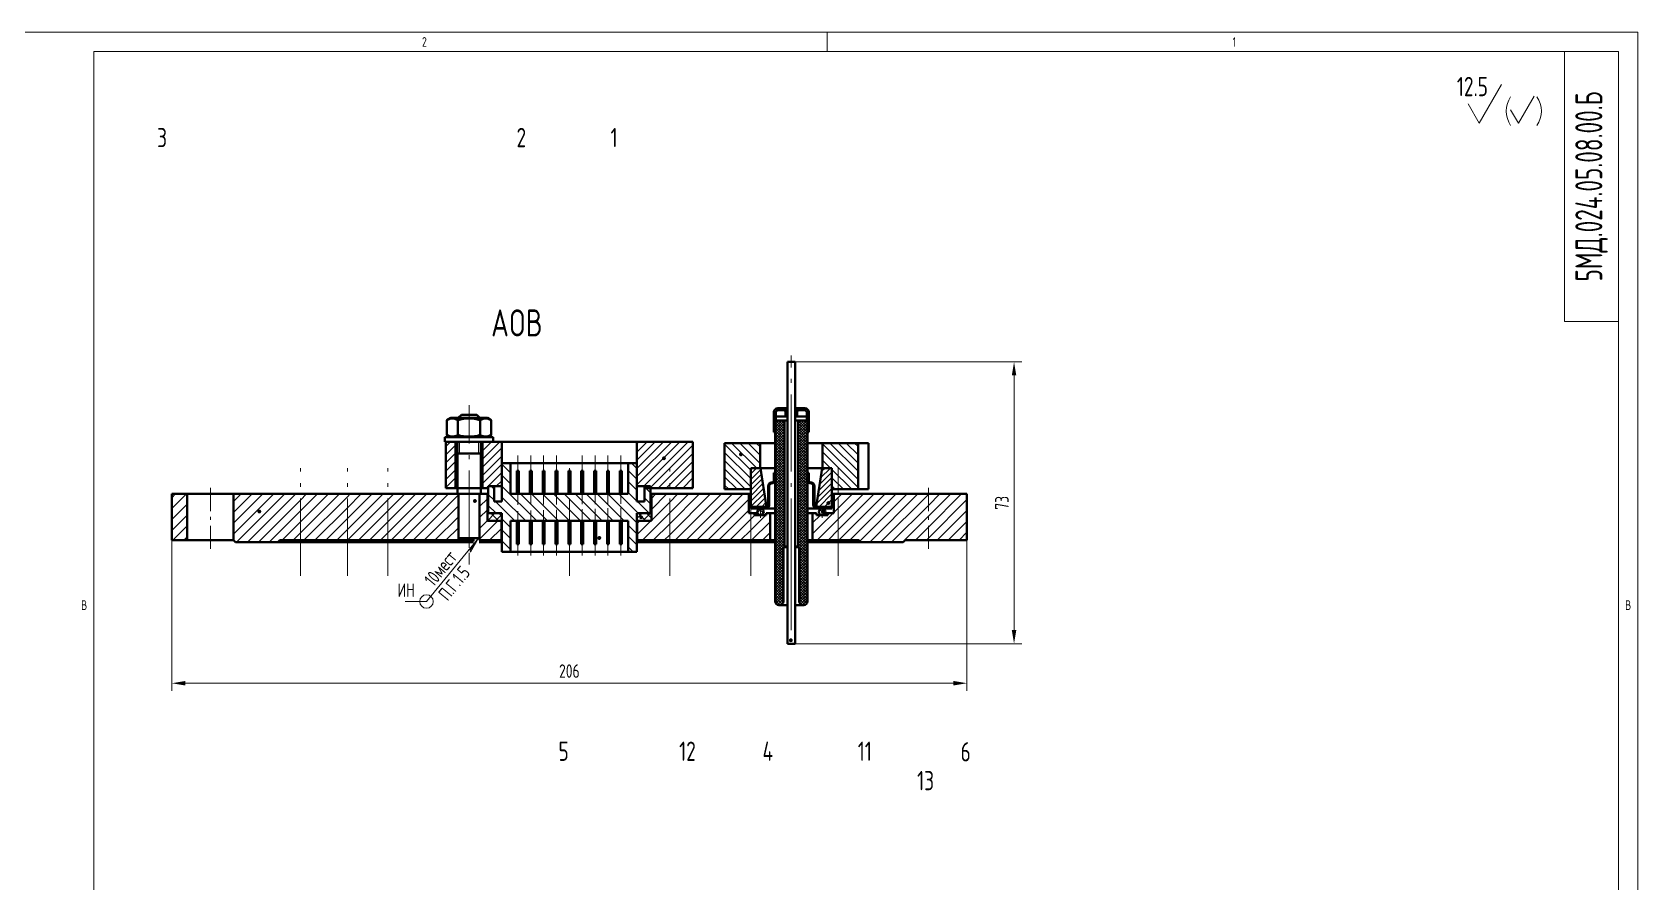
# Model space of a CAD drawing. Extents: x -414 to 4851, y -2165 to 1761.
# Drawn here: x 4435.1 to 4851.1, y 1540.3 to 1760.8 of the extents above; entities that cross this region are included whole.
import ezdxf
from ezdxf.enums import TextEntityAlignment as Align

# ---------------------------------------------------------------- set-up
doc = ezdxf.new("R2010")
doc.units = 0
doc.linetypes.add('S-P20', pattern=[27, 20, -3, 1, -3])
doc.linetypes.add('S-P6', pattern=[9.8, 6, -1.5, 0.8, -1.5])
for name, color, linetype, lineweight in [('1', 9, 'CONTINUOUS', 20), ('2', 2, 'CONTINUOUS', 50), ('DIM', 4, 'CONTINUOUS', 20), ('HATCH', 5, 'CONTINUOUS', 20), ('TR', 3, 'CONTINUOUS', 20)]:
    doc.layers.add(name, color=color, linetype=linetype, lineweight=lineweight)
doc.styles.add('SIMPLEX', font='simplex.shx', dxfattribs={"width": 0.7})
pattern_1 = [(45, (840, 0), (-1.414213562373095, 1.414213562373095), [])]
pattern_2 = [(135, (2743.741517144483, 1183.399703193758), (-0.3535533905932738, -0.3535533905932737), [])]
pattern_3 = [(135, (2765.687137002887, 1183.823598025099), (-0.3535533905932738, -0.3535533905932737), [])]

# ---------------------------------------------------------------- blocks, each defined once
blk = doc.blocks.new('SHTAMP1')
at = {"layer": 'DIM', "color": 2}
for p, q in [((-185, 55), (0, 55)), ((-185, 55), (-185, 0)), ((-178, 55), (-178, 29.99999999999999)), ((-168, 55), (-168, 0)), ((-145, 55), (-145, 0)), ((-130, 55), (-130, 0)), ((-120, 55), (-120, 0)), ((-120, 40), (0, 40)), ((-49.99999999999997, 40), (-50, 0)), ((-34.99999999999997, 40), (-34.99999999999997, 20)), ((-17.99999999999997, 40), (-17.99999999999997, 20.00000000000001)), ((-185, 35), (-120, 35)), ((-49.99999999999997, 35), (0, 35)), ((-185, 30), (-120, 30)), ((-50, 20), (0, 20)), ((-29.99999999999994, 20.00000000000001), (-29.99999999999997, 15)), ((-120, 15), (0, 15))]:
    blk.add_line(p, q, dxfattribs=at)
at = {"layer": 'DIM'}
for p, q in [((-185, 50), (-120, 50)), ((-185, 45), (-120, 45)), ((-185, 40), (-120, 40)), ((-44.99999999999997, 35), (-44.99999999999997, 20)), ((-39.99999999999997, 35), (-39.99999999999997, 20)), ((-185, 25), (-120, 25)), ((-185, 20), (-120, 20)), ((-185, 15), (-120, 15)), ((-185, 10), (-120, 10)), ((-185, 5), (-120, 5))]:
    blk.add_line(p, q, dxfattribs=at)
at = {"layer": 'DIM', "style": 'SIMPLEX', "width": 0.6}
blk.add_text('1', height=2.5, dxfattribs=at).set_placement((-35.17607202795625, 16.2))
at = {"layer": 'DIM', "style": 'SIMPLEX', "width": 0.6, "flags": 8}
blk.add_attdef('ОБОЗНАЧЕНИЕ2', text='', height=7, dxfattribs=at).set_placement((-117, 60), align=Align.MIDDLE)
at = {"layer": 'DIM', "style": 'SIMPLEX', "width": 0.6}
for tag, height, p in [('ОБОЗНАЧЕНИЕ', 7, (-60, 47.5)), ('МАСШТАБ', 5, (-9, 27.5))]:
    blk.add_attdef(tag, text='', height=height, dxfattribs=at).set_placement(p, align=Align.MIDDLE)
at = {"layer": 'DIM', "style": 'SIMPLEX', "width": 0.9108433734939759}
blk.add_attdef('ДАТА', text='', height=2.5, dxfattribs=at).set_placement((-129.5, 26.2), (-120.5, 26.2), align=Align.FIT)
at = {"layer": 'DIM', "style": 'SIMPLEX', "width": 0.6}
for tag, p in [('ЛИСТОВ', (-13.325, 16.2)), ('FORMAT', (-20, -3.8))]:
    blk.add_attdef(tag, p, '', height=2.5, dxfattribs=at)
blk.add_attdef('ТЕЛЕФОН', text='', height=2.5, dxfattribs=at).set_placement((-137.5, 12.5), align=Align.MIDDLE_CENTER)
at = {"layer": 'TR', "style": 'SIMPLEX', "width": 0.7}
for s, p in [('Литера', (-42.49999999999997, 36.2)), ('Масса', (-26.49999999999997, 36.2)), ('Масштаб', (-9, 36.2)), ('Изм.', (-181.5, 31.2)), ('Лист', (-173, 31.2)), ('No. докум.', (-156.5, 31.2)), ('Подпись', (-137.5, 31.2)), ('Дата', (-125, 31.2)), ('Институт ядерной физики', (-25, 10.70243239950646)), ('СО РАН', (-25, 6.416718113792172)), ('Новосибирск', (-25, 2.131003828077887))]:
    blk.add_text(s, height=2.5, dxfattribs=at).set_placement(p, align=Align.CENTER)
at = {"layer": 'TR', "style": 'SIMPLEX'}
for s, width, p in [('Разработал', 0.6, (-183.5, 26.2)), ('Проверил', 0.7, (-183.5, 21.2)), ('T.контр.', 0.7, (-183.5, 16.2)), ('Лист', 0.7, (-48.5, 16.2)), ('Листов', 0.7, (-28.49999999999997, 16.2)), ('Н.контр.', 0.7, (-183.5, 6.200000000000001)), ('Утвердил', 0.7, (-183.5, 1.200000000000001))]:
    blk.add_text(s, height=2.5, dxfattribs=dict(at, width=width)).set_placement(p)
at = {"layer": 'TR', "style": 'SIMPLEX', "width": 0.6}
for tag, height, p in [('НАИМЕНОВАНИЕ', 5, (-85.34568711718521, 29.20002082529924)), ('НАИМЕНОВАНИЕ2', 5, (-85.34568711718521, 21.20002082529924)), ('МАТЕРИАЛ', 3.5, (-85, 9)), ('СОРТАМЕНТ', 3.5, (-85, 3))]:
    blk.add_attdef(tag, text='', height=height, dxfattribs=at).set_placement(p, align=Align.CENTER)
for tag, p, height in [('РАЗРАБОТАЛ', (-166.7, 26.2), 2.5), ('ПРОВЕРИЛ', (-166.7, 21.2), 2.5), ('НОРМОКОНТРОЛЬ', (-166.7, 6.199999999999998), 2.5), ('УТВЕРДИЛ', (-166.7, 1.199999999999999), 2.5), ('ФАЙЛ', (-185, -4), 2)]:
    blk.add_attdef(tag, p, '', height=height, dxfattribs=at)
blk = doc.blocks.new('SVLEADR')
at = {"layer": 'DIM'}
for p, q in [((-1.170621796612664, -0.199758743653291), (-1, 0)), ((0, 0), (-1.170621796612664, -0.199758743653291)), ((-0.3755462257252447, -0.07510924514504325), (-1.064076371744335, -0.0750186422345962))]:
    blk.add_line(p, q, dxfattribs=at)

msp = doc.modelspace()

# ---------------------------------------------------------------- hatches: boundary and pattern name
at = {"layer": 'HATCH'}
h = msp.add_hatch(dxfattribs=at)
h.set_pattern_fill('U', color=256, scale=0.5, angle=135, style=0, pattern_type=0)
h.set_pattern_definition(pattern_3)
h.paths.add_polyline_path([(4629.805922982266, 1662.775940133708, -0.4142135623728154), (4630.305922982266, 1662.275940133708), (4630.305922982266, 1661.175940133709), (4630.805922982266, 1661.175940133709), (4630.805922982266, 1662.275940133708, 0.4142135623730951), (4629.805922982266, 1663.275940133708), (4628.305922982266, 1663.275940133708, 0.4142135623730951), (4627.305922982266, 1662.275940133708), (4627.305922982266, 1657.075940133709), (4627.605922982266, 1657.075940133709), (4627.605922982266, 1660.135940133709), (4627.805922982266, 1660.135940133709), (4627.805922982266, 1662.275940133709, -0.4142135623731117), (4628.305922982266, 1662.775940133709)])
h = msp.add_hatch(dxfattribs=at)
h.set_pattern_fill('U', color=256, scale=0.5, angle=45, style=0, double=1, pattern_type=0)
h.set_pattern_definition([(45, (2765.687137002887, 1183.823598025099), (-0.3535533905932737, 0.3535533905932738), []), (135, (2765.687137002887, 1183.823598025099), (-0.3535533905932738, -0.3535533905932737), [])])
h.paths.add_polyline_path([(4630.055922982266, 1660.135940133709), (4627.605922982266, 1660.135940133709), (4627.605922982266, 1613.275940133708, 0.4142135623730951), (4628.605922982266, 1612.275940133708), (4628.805922982266, 1612.275940133708, 0.4142135623730951), (4629.805922982266, 1613.275940133708), (4629.805922982266, 1627.275940133708), (4630.055922982266, 1627.420277701006)])
h = msp.add_hatch(dxfattribs=at)
h.set_pattern_fill('U', color=256, scale=0.5, angle=135, style=0, pattern_type=0)
h.set_pattern_definition(pattern_2)
h.paths.add_polyline_path([(4635.305922982266, 1662.775940133709, -0.4142135623731116), (4635.805922982266, 1662.275940133709), (4635.805922982266, 1660.135940133709), (4636.005922982265, 1660.135940133709), (4636.005922982265, 1657.075940133709), (4636.305922982266, 1657.075940133709), (4636.305922982266, 1662.275940133708, 0.4142135623730951), (4635.305922982266, 1663.275940133708), (4633.805922982266, 1663.275940133708, 0.4142135623730951), (4632.805922982266, 1662.275940133708), (4632.805922982266, 1661.175940133709), (4633.305922982266, 1661.175940133709), (4633.305922982266, 1662.275940133708, -0.4142135623730818), (4633.805922982266, 1662.775940133708)])
h = msp.add_hatch(dxfattribs=at)
h.set_pattern_fill('U', color=256, scale=0.5, angle=45, style=0, double=1, pattern_type=0)
h.set_pattern_definition([(135, (6497.924708961645, 1183.823598025099), (0.3535533905932737, 0.3535533905932738), []), (45.00000000000001, (6497.924708961645, 1183.823598025099), (0.3535533905932738, -0.3535533905932737), [])])
h.paths.add_polyline_path([(4633.555922982266, 1660.135940133709), (4636.005922982265, 1660.135940133709), (4636.005922982265, 1613.275940133708, -0.4142135623730951), (4635.005922982265, 1612.275940133708), (4634.805922982266, 1612.275940133708, -0.4142135623730951), (4633.805922982266, 1613.275940133708), (4633.805922982266, 1627.275940133708), (4633.555922982266, 1627.420277701006)])
h = msp.add_hatch(dxfattribs=at)
h.set_pattern_fill('U', color=256, scale=1.5, angle=45, style=0, pattern_type=0)
h.set_pattern_definition([(45, (-207.8100295774839, 301.5817500826699), (-1.060660171779821, 1.060660171779821), [])])
h.paths.add_polyline_path([(4544.805922982265, 1654.575940133708), (4542.305922982265, 1654.575940133709), (4542.305922982266, 1642.575940133708), (4544.805922982266, 1642.575940133708)])
h.paths.add_polyline_path([(4556.805922982266, 1654.575940133708), (4551.805922982265, 1654.575940133708), (4551.805922982266, 1642.575940133708), (4553.305922982266, 1642.575940133708), (4553.305922982266, 1643.075940133709), (4556.805922982266, 1643.075940133708)])
h.paths.add_polyline_path([(4591.805922982266, 1654.575940133708), (4591.805922982266, 1643.075940133709), (4595.305922982266, 1643.075940133708), (4595.305922982266, 1642.575940133708), (4606.305922982266, 1642.575940133708), (4606.305922982266, 1654.575940133708)])
h = msp.add_hatch(dxfattribs=at)
h.set_pattern_fill('U', color=256, scale=1.5, angle=135, style=0, pattern_type=0)
h.set_pattern_definition([(135, (0, 0), (-1.060660171779821, -1.060660171779821), [])])
h.paths.add_polyline_path([(4623.741674280554, 1654.275940133708), (4614.530922982265, 1654.275940133708), (4614.530922982266, 1642.275940133708), (4621.305922982266, 1642.275940133708), (4621.305922982266, 1647.775940133708), (4623.741674280554, 1647.775940133708)])
h.paths.add_polyline_path([(4649.110922982265, 1654.275940133708), (4639.870171683978, 1654.275940133708), (4639.870171683978, 1647.775940133708), (4642.305922982266, 1647.775940133708), (4642.305922982266, 1642.275940133709), (4649.110922982265, 1642.275940133709)])
h = msp.add_hatch(dxfattribs=at)
h.set_pattern_fill('U', color=256, scale=2, angle=135, style=0, pattern_type=0)
h.set_pattern_definition([(135, (0, 0), (-1.414213562373095, -1.414213562373095), [])])
h.paths.add_polyline_path([(4574.305922982266, 1641.075940133708), (4559.055922982266, 1641.075940133708), (4559.055922982266, 1649.075940133708), (4556.805922982266, 1649.075940133708), (4556.805922982266, 1639.075940133708), (4554.805922982266, 1639.075940133708), (4554.805922982266, 1643.075940133708), (4553.305922982266, 1643.075940133708), (4553.305922982266, 1636.075940133708), (4556.805922982266, 1636.075940133708), (4556.805922982266, 1626.075940133708), (4559.055922982266, 1626.075940133708), (4559.055922982266, 1634.075940133708), (4574.305922982266, 1634.075940133708)])
h.paths.add_polyline_path([(4595.305922982266, 1643.075940133709), (4593.805922982266, 1643.075940133709), (4593.805922982266, 1639.075940133708), (4591.805922982266, 1639.075940133708), (4591.805922982266, 1649.075940133708), (4589.555922982266, 1649.075940133708), (4589.555922982266, 1641.075940133708), (4574.305922982266, 1641.075940133708), (4574.305922982266, 1634.075940133708), (4589.555922982266, 1634.075940133708), (4589.555922982266, 1626.075940133708), (4591.805922982266, 1626.075940133708), (4591.805922982266, 1636.075940133708), (4595.305922982266, 1636.075940133708)])
h = msp.add_hatch(dxfattribs=at)
h.set_pattern_fill('U', color=256, scale=0.5, angle=135, style=0, pattern_type=0)
h.set_pattern_definition(pattern_3)
h.paths.add_polyline_path([(4627.605922982266, 1646.575940133709), (4627.305922982266, 1646.575940133709), (4627.305922982266, 1644.575940133708, -0.414213562372862), (4626.805922982266, 1644.075940133709, 0.4142135623730285), (4625.805922982266, 1643.075940133709), (4625.805922982266, 1638.275940133708, -0.4142135623730951), (4625.305922982266, 1637.775940133708), (4621.305922982266, 1637.775940133708), (4621.305922982266, 1637.275940133708), (4625.105922982266, 1637.275940133708, 0.4142135623730951), (4626.105922982266, 1638.275940133708), (4626.105922982266, 1643.275940133708, -0.4142135623729101), (4626.605922982266, 1643.775940133708, 0.4142135623731598), (4627.605922982266, 1644.775940133708)])
h = msp.add_hatch(dxfattribs=at)
h.set_pattern_fill('U', color=256, scale=0.5, angle=135, style=0, pattern_type=0)
h.set_pattern_definition(pattern_2)
h.paths.add_polyline_path([(4636.305922982266, 1646.575940133709), (4636.005922982265, 1646.575940133709), (4636.005922982265, 1644.775940133708, 0.4142135623730933), (4637.005922982265, 1643.775940133708, -0.4142135623730765), (4637.505922982265, 1643.275940133708), (4637.505922982265, 1638.275940133709, 0.4142135623731616), (4638.505922982265, 1637.275940133708), (4642.305922982266, 1637.275940133708), (4642.305922982266, 1637.775940133708), (4638.305922982266, 1637.775940133708, -0.4142135623730951), (4637.805922982266, 1638.275940133708), (4637.805922982266, 1643.075940133709, 0.4142135623730285), (4636.805922982266, 1644.075940133709, -0.4142135623728953), (4636.305922982266, 1644.575940133708)])
h = msp.add_hatch(dxfattribs=at)
h.set_pattern_fill('U', color=256, scale=2, angle=45, style=0, pattern_type=0)
h.set_pattern_definition(pattern_1)
h.paths.add_polyline_path([(4475.305922982266, 1641.075940133708), (4471.305922982267, 1641.075940133708), (4471.305922982267, 1629.075940133708), (4475.305922982267, 1629.075940133708)])
h = msp.add_hatch(dxfattribs=at)
h.set_pattern_fill('U', color=256, scale=2, angle=45, style=0, pattern_type=0)
h.set_pattern_definition(pattern_1)
h.paths.add_polyline_path([(4487.305922982266, 1641.075940133708), (4487.305922982267, 1629.075940133708), (4487.805922982267, 1628.575940133708), (4498.805922982267, 1628.575940133708), (4499.305922982267, 1629.075940133708), (4504.644922982266, 1629.075940133708), (4504.644922982266, 1641.075940133709)])
h = msp.add_hatch(dxfattribs=at)
h.set_pattern_fill('U', color=256, scale=2, angle=45, style=0, pattern_type=0)
h.set_pattern_definition(pattern_1)
h.paths.add_polyline_path([(4516.805922982266, 1629.075940133708), (4516.805922982266, 1641.075940133709), (4504.644922982266, 1641.075940133709), (4504.644922982266, 1629.075940133708)])
h = msp.add_hatch(dxfattribs=at)
h.set_pattern_fill('U', color=256, scale=2, angle=45, style=0, pattern_type=0)
h.set_pattern_definition(pattern_1)
h.paths.add_polyline_path([(4527.296922982266, 1641.075940133709), (4516.805922982266, 1641.075940133709), (4516.805922982266, 1629.075940133708), (4527.296922982266, 1629.075940133708)])
h = msp.add_hatch(dxfattribs=at)
h.set_pattern_fill('U', color=256, scale=2, angle=45, style=0, pattern_type=0)
h.set_pattern_definition(pattern_1)
h.paths.add_polyline_path([(4545.555922982267, 1629.075940133708), (4545.555922982266, 1641.075940133709), (4527.296922982266, 1641.075940133709), (4527.296922982266, 1629.075940133708)])
h = msp.add_hatch(dxfattribs=at)
h.set_pattern_fill('U', color=256, scale=2, angle=45, style=0, pattern_type=0)
h.set_pattern_definition(pattern_1)
h.paths.add_polyline_path([(4553.055922982266, 1634.075940133708), (4553.055922982266, 1641.075940133708), (4551.055922982266, 1641.075940133708), (4551.055922982267, 1629.075940133708), (4556.705922982266, 1629.075940133708), (4556.705922982265, 1634.075940133708)])
h = msp.add_hatch(dxfattribs=at)
h.set_pattern_fill('U', color=256, scale=2, angle=45, style=0, pattern_type=0)
h.set_pattern_definition(pattern_1)
h.paths.add_polyline_path([(4600.305922982266, 1641.075940133708), (4595.555922982265, 1641.075940133708), (4595.555922982265, 1634.075940133708), (4591.905922982265, 1634.075940133708), (4591.905922982265, 1629.075940133708), (4600.305922982266, 1629.075940133708)])
h = msp.add_hatch(dxfattribs=at)
h.set_pattern_fill('U', color=256, scale=2, angle=45, style=0, pattern_type=0)
h.set_pattern_definition(pattern_1)
h.paths.add_polyline_path([(4621.314922982267, 1636.075940133708), (4620.805922982265, 1636.075940133708), (4620.805922982267, 1641.075940133708), (4600.305922982266, 1641.075940133708), (4600.305922982265, 1629.075940133708), (4621.314922982267, 1629.075940133708)])
h = msp.add_hatch(dxfattribs=at)
h.set_pattern_fill('U', color=256, scale=2, angle=45, style=0, pattern_type=0)
h.set_pattern_definition(pattern_1)
h.paths.add_polyline_path([(4644.841712241649, 1639.059034608221, 0.06514729585032353), (4644.577800272404, 1641.075940133708), (4642.805922982267, 1641.075940133709), (4642.805922982266, 1636.075940133708), (4641.305922982266, 1636.075940133708), (4641.305922982266, 1635.575940133709), (4638.305922982265, 1635.575940133708), (4638.305922982266, 1636.075940133708), (4637.305922982267, 1636.075940133708), (4637.305922982266, 1631.226000067774, 0.4029302382413807)])
h = msp.add_hatch(dxfattribs=at)
h.set_pattern_fill('U', color=256, scale=2, angle=45, style=0, pattern_type=0)
h.set_pattern_definition(pattern_1)
h.paths.add_polyline_path([(4667.305922982266, 1641.075940133708), (4644.577800272404, 1641.075940133708, -0.06514729585032353), (4644.841712241649, 1639.059034608221, -0.1198031627047587), (4643.966922982266, 1635.460491938039), (4643.966922982266, 1629.075940133708), (4649.305922982266, 1629.075940133708), (4649.805922982265, 1628.575940133708), (4660.805922982265, 1628.575940133708), (4661.305922982265, 1629.075940133708), (4667.305922982267, 1629.075940133708)])
h = msp.add_hatch(dxfattribs=at)
h.set_pattern_fill('U', color=256, scale=2, angle=45, style=0, pattern_type=0)
h.set_pattern_definition(pattern_1)
h.paths.add_polyline_path([(4677.305922982267, 1641.075940133708), (4667.305922982267, 1641.075940133708), (4667.305922982267, 1629.075940133708), (4677.305922982267, 1629.075940133708)])
h = msp.add_hatch(dxfattribs=at)
h.set_pattern_fill('U', color=256, scale=1.5, angle=45, style=0, double=1, pattern_type=0)
h.set_pattern_definition([(45, (0, 0), (-1.060660171779821, 1.060660171779821), []), (135, (0, 0), (-1.060660171779821, -1.060660171779821), [])])
h.paths.add_polyline_path([(4556.805922982266, 1636.075940133708), (4553.055922982266, 1636.075940133708), (4553.055922982266, 1634.075940133708), (4556.805922982266, 1634.075940133708)])
h.paths.add_polyline_path([(4595.555922982265, 1636.075940133708), (4591.805922982266, 1636.075940133708), (4591.805922982266, 1634.075940133708), (4595.555922982265, 1634.075940133708)])
h = msp.add_hatch(dxfattribs=at)
h.set_pattern_fill('U', color=256, scale=2, angle=45, style=0, pattern_type=0)
h.set_pattern_definition(pattern_1)
h.paths.add_polyline_path([(4626.305922982267, 1636.075940133708), (4625.305922982266, 1636.075940133708), (4625.305922982266, 1635.575940133709), (4622.305922982265, 1635.575940133708), (4622.305922982266, 1636.075940133708), (4621.314922982267, 1636.075940133708), (4621.314922982267, 1629.075940133708), (4626.305922982266, 1629.075940133708)])
h = msp.add_hatch(dxfattribs=at)
h.set_pattern_fill('U', color=256, angle=45, style=0, double=1, pattern_type=0)
h.set_pattern_definition([(45, (0, 0), (-0.7071067811865475, 0.7071067811865476), []), (135, (0, 0), (-0.7071067811865476, -0.7071067811865475), [])])
h.paths.add_polyline_path([(4624.655922982266, 1636.425940133708, 1), (4622.955922982265, 1636.425940133708, 1)])
h.paths.add_polyline_path([(4640.655922982266, 1636.425940133709, 1), (4638.955922982265, 1636.425940133709, 1)])
h = msp.add_hatch(dxfattribs=at)
h.set_pattern_fill('U', color=256, scale=2, angle=45, style=0, pattern_type=0)
h.set_pattern_definition(pattern_1)
h.paths.add_polyline_path([(4643.966922982266, 1635.460491938039, -0.2700892420553634), (4637.305922982266, 1631.226000067774), (4637.305922982266, 1629.075940133708), (4643.966922982266, 1629.075940133708)])

# ---------------------------------------------------------------- linework, layer by layer
at = {"layer": '1', "linetype": 'S-P20'}
for p, q in [((4631.805922982266, 1619.876309363589), (4631.805922982266, 1676.929191749674)), ((4548.305922982266, 1627.112024220398), (4548.305922982266, 1664.071853852747)), ((4504.644922982266, 1619.876309363589), (4504.644922982266, 1647.771180768613)), ((4516.805922982266, 1619.876309363589), (4516.805922982266, 1647.771180768613)), ((4527.296922982266, 1619.876309363589), (4527.296922982266, 1647.771180768613)), ((4560.972590982266, 1651.022929821173), (4560.972590982266, 1638.280432633278)), ((4564.305923982266, 1651.022929821173), (4564.305923982266, 1638.30965429594)), ((4567.639256982266, 1651.022929821173), (4567.639256982266, 1638.338875958602)), ((4570.972589982266, 1651.022929821173), (4570.972589982266, 1638.368097621264)), ((4574.305922982266, 1619.876309363589), (4574.305922982266, 1647.771180768613)), ((4577.639255982265, 1651.022929821173), (4577.639255982265, 1638.426540946588)), ((4580.972588982265, 1651.022929821173), (4580.972588982265, 1638.45576260925)), ((4584.305921982265, 1651.022929821173), (4584.305921982265, 1638.484984271912)), ((4587.639254982266, 1651.022929821173), (4587.639254982266, 1638.514205934574)), ((4600.305922982266, 1619.876309363589), (4600.305922982266, 1647.771180768613)), ((4621.314922982266, 1619.876309363589), (4621.314922982266, 1647.771180768613)), ((4643.966922982266, 1640.96957093646), (4643.966922982266, 1647.771180768613)), ((4631.805922982266, 1605.805620083794), (4631.805922982266, 1639.090673272958)), ((4643.966922982266, 1619.876309363589), (4643.966922982266, 1640.447348518323)), ((4560.972590982266, 1636.63893878103), (4560.972590982266, 1625.102520621526)), ((4564.305923982266, 1636.741717375226), (4564.305923982266, 1625.102520621526)), ((4567.639256982266, 1636.844495969422), (4567.639256982266, 1625.102520621526)), ((4570.972589982266, 1636.947274563617), (4570.972589982266, 1625.102520621526)), ((4577.639255982265, 1637.152831752009), (4577.639255982265, 1625.102520621526)), ((4580.972588982266, 1637.255610346205), (4580.972588982265, 1625.102520621526)), ((4584.305921982265, 1637.358388940401), (4584.305921982265, 1625.102520621526)), ((4587.639254982266, 1637.461167534597), (4587.639254982266, 1625.102520621526)), ((4623.805922982266, 1634.885915578098), (4623.805922982266, 1637.133624683714)), ((4639.805922982266, 1636.831821119911), (4639.805922982266, 1637.647272750305)), ((4639.805922982266, 1634.885915578098), (4639.805922982266, 1636.570893107531)), ((4548.305922982266, 1622.749601063936), (4548.305922982266, 1625.803293508628))]:
    msp.add_line(p, q, dxfattribs=at)
at = {"layer": '1'}
for p, q in [((4545.880084893877, 1661.116785220274), (4545.880084893877, 1660.775940133708)), ((4550.798098402006, 1661.116785220274), (4550.798098402006, 1660.775940133708)), ((4545.880084893877, 1654.575940133708), (4545.880084893877, 1651.575854580851)), ((4550.798098402006, 1654.575940133708), (4550.798098402006, 1651.575854580851))]:
    msp.add_line(p, q, dxfattribs=at)
at = {"layer": '1', "linetype": 'S-P6'}
for p, q in [((4481.305922982266, 1642.647121174003), (4481.305922982266, 1626.647121174003)), ((4667.305922982267, 1642.647121174003), (4667.305922982267, 1626.647121174003))]:
    msp.add_line(p, q, dxfattribs=at)
at = {"layer": '2'}
for p, q in [((4630.805922982266, 1675.275940133708), (4630.805922982266, 1602.275940133708)), ((4632.805922982266, 1675.275940133708), (4630.805922982266, 1675.275940133708)), ((4632.805922982266, 1675.275940133708), (4632.805922982266, 1602.275940133708)), ((4545.419171636318, 1660.185020579026), (4545.419171636318, 1656.366859688391)), ((4545.539239807311, 1660.775940133708), (4546.339084893877, 1661.575785220274)), ((4546.339084893877, 1661.575785220274), (4550.339098402005, 1661.575785220274)), ((4551.138943488571, 1660.775940133708), (4550.339098402005, 1661.575785220274)), ((4551.192674328214, 1660.185020579026), (4551.192674328214, 1656.366859688391)), ((4627.305922982266, 1662.275940133708), (4627.305922982266, 1657.075940133709)), ((4627.605922982266, 1660.135940133709), (4627.605922982266, 1613.275940133708)), ((4630.805922982266, 1660.135940133709), (4627.605922982266, 1660.135940133709)), ((4627.805922982266, 1662.275940133709), (4627.805922982266, 1660.135940133709)), ((4630.805922982266, 1661.175940133709), (4627.805922982266, 1661.175940133709)), ((4630.805922982266, 1663.275940133708), (4628.305922982266, 1663.275940133708)), ((4629.805922982266, 1662.775940133708), (4628.305922982266, 1662.775940133709)), ((4630.055922982266, 1660.135940133709), (4630.055922982266, 1627.420277701006)), ((4630.305922982266, 1662.275940133708), (4630.305922982266, 1661.175940133709)), ((4632.805922982266, 1663.275940133708), (4635.305922982266, 1663.275940133708)), ((4632.805922982266, 1661.175940133709), (4635.805922982266, 1661.175940133709)), ((4632.805922982266, 1660.135940133709), (4636.005922982265, 1660.135940133709)), ((4633.305922982266, 1662.275940133708), (4633.305922982266, 1661.175940133709)), ((4633.555922982266, 1660.135940133709), (4633.555922982266, 1627.420277701006)), ((4633.805922982266, 1662.775940133708), (4635.305922982266, 1662.775940133709)), ((4635.805922982266, 1662.275940133709), (4635.805922982266, 1660.135940133709)), ((4636.005922982265, 1660.135940133709), (4636.005922982265, 1613.275940133708)), ((4636.305922982266, 1662.275940133708), (4636.305922982266, 1657.075940133709)), ((4542.055922982266, 1655.775940133708), (4542.055922982266, 1654.575940133708)), ((4543.555922982266, 1655.775940133708), (4542.055922982266, 1655.775940133708)), ((4554.555922982266, 1655.775940133708), (4553.055922982266, 1655.775940133708)), ((4554.555922982266, 1654.575940133708), (4554.555922982266, 1655.775940133708)), ((4627.605922982266, 1657.075940133709), (4627.305922982266, 1657.075940133709)), ((4636.005922982265, 1657.075940133709), (4636.305922982266, 1657.075940133709)), ((4542.055922982266, 1654.575940133708), (4548.305922982266, 1654.575940133708)), ((4542.305922982265, 1654.575940133708), (4542.305922982266, 1642.575940133708)), ((4544.805922982265, 1654.575940133708), (4544.805922982266, 1642.575940133708)), ((4545.339084893877, 1654.575940133708), (4545.339084893877, 1641.075940133708)), ((4551.339098402005, 1651.575854580851), (4545.339084893877, 1651.575854580851)), ((4548.305922982266, 1654.575940133708), (4554.555922982266, 1654.575940133708)), ((4551.339098402005, 1654.575940133708), (4551.339098402005, 1641.075940133708)), ((4551.805922982265, 1654.575940133708), (4551.805922982266, 1642.575940133708)), ((4606.305922982265, 1654.575940133708), (4554.555922982266, 1654.575940133709)), ((4556.805922982266, 1654.575940133708), (4556.805922982266, 1639.075940133708)), ((4591.805922982266, 1654.575940133708), (4591.805922982266, 1639.075940133708)), ((4606.305922982266, 1654.575940133708), (4606.305922982266, 1642.575940133708)), ((4606.305922982266, 1654.575940133708), (4606.305922982266, 1642.575940133708)), ((4614.530922982265, 1654.275940133708), (4614.530922982266, 1642.275940133708)), ((4627.605922982266, 1654.275940133708), (4614.530922982265, 1654.275940133708)), ((4623.741674280554, 1654.275940133708), (4623.741674280554, 1647.775940133708)), ((4651.822922982265, 1654.275940133708), (4636.005922982265, 1654.275940133708)), ((4639.870171683978, 1654.275940133708), (4639.870171683978, 1647.775940133708)), ((4649.110922982265, 1654.275940133708), (4649.110922982265, 1642.275940133708)), ((4651.822922982265, 1654.275940133708), (4651.822922982265, 1642.275940133708)), ((4574.305922982266, 1649.075940133708), (4556.805922982266, 1649.075940133708)), ((4559.055922982266, 1641.075940133708), (4559.055922982266, 1649.075940133708)), ((4574.305922982266, 1649.075940133708), (4591.805922982266, 1649.075940133708)), ((4589.555922982266, 1641.075940133708), (4589.555922982266, 1649.075940133708)), ((4621.305922982266, 1647.775940133708), (4621.305922982266, 1637.775940133708)), ((4627.605922982266, 1647.775940133708), (4621.305922982266, 1647.775940133708)), ((4621.305922982266, 1647.775940133708), (4621.305922982266, 1642.275940133708)), ((4623.805922982266, 1647.775940133708), (4625.305922982266, 1638.275940133709)), ((4636.005922982265, 1647.775940133708), (4642.305922982266, 1647.775940133708)), ((4639.805922982266, 1647.775940133708), (4638.305922982266, 1638.275940133709)), ((4642.305922982266, 1637.775940133708), (4642.305922982266, 1647.775940133708)), ((4642.305922982266, 1647.775940133708), (4642.305922982266, 1642.275940133708)), ((4560.722590982266, 1641.075940133708), (4560.722590982266, 1647.075940133708)), ((4561.222590982266, 1647.075940133708), (4560.722590982266, 1647.075940133708)), ((4561.222590982266, 1641.075940133708), (4561.222590982266, 1647.075940133708)), ((4564.055923982266, 1641.075940133708), (4564.055923982266, 1647.075940133708)), ((4564.555923982266, 1647.075940133708), (4564.055923982266, 1647.075940133708)), ((4564.555923982266, 1641.075940133708), (4564.555923982266, 1647.075940133708)), ((4567.389256982266, 1641.075940133708), (4567.389256982266, 1647.075940133708)), ((4567.889256982266, 1647.075940133708), (4567.389256982266, 1647.075940133708)), ((4567.889256982266, 1641.075940133708), (4567.889256982266, 1647.075940133708)), ((4570.722589982266, 1641.075940133708), (4570.722589982266, 1647.075940133708)), ((4571.222589982266, 1647.075940133708), (4570.722589982266, 1647.075940133708)), ((4571.222589982266, 1641.075940133708), (4571.222589982266, 1647.075940133708)), ((4574.055922982266, 1641.075940133708), (4574.055922982266, 1647.075940133708)), ((4574.305922982266, 1647.075940133708), (4574.055922982266, 1647.075940133708)), ((4574.305922982266, 1647.075940133708), (4574.555922982266, 1647.075940133708)), ((4574.555922982266, 1641.075940133708), (4574.555922982266, 1647.075940133708)), ((4577.389255982265, 1647.075940133708), (4577.889255982265, 1647.075940133708)), ((4577.389255982265, 1641.075940133708), (4577.389255982265, 1647.075940133708)), ((4577.889255982265, 1641.075940133708), (4577.889255982265, 1647.075940133708)), ((4580.722588982265, 1647.075940133708), (4581.222588982265, 1647.075940133708)), ((4580.722588982265, 1641.075940133708), (4580.722588982265, 1647.075940133708)), ((4581.222588982265, 1641.075940133708), (4581.222588982265, 1647.075940133708)), ((4584.055921982265, 1647.075940133708), (4584.555921982265, 1647.075940133708)), ((4584.055921982265, 1641.075940133708), (4584.055921982265, 1647.075940133708)), ((4584.555921982265, 1641.075940133708), (4584.555921982265, 1647.075940133708)), ((4587.389254982266, 1647.075940133708), (4587.889254982266, 1647.075940133708)), ((4587.389254982266, 1641.075940133708), (4587.389254982266, 1647.075940133708)), ((4587.889254982266, 1641.075940133708), (4587.889254982266, 1647.075940133708)), ((4626.105922982266, 1643.275940133708), (4626.105922982266, 1638.275940133709)), ((4627.605922982266, 1646.575940133709), (4627.305922982266, 1646.575940133709)), ((4627.305922982266, 1646.575940133709), (4627.305922982266, 1644.575940133709)), ((4636.005922982265, 1646.575940133709), (4636.305922982266, 1646.575940133709)), ((4636.305922982266, 1646.575940133709), (4636.305922982266, 1644.575940133709)), ((4637.505922982265, 1643.275940133708), (4637.505922982265, 1638.275940133709)), ((4471.305922982267, 1641.075940133708), (4553.305922982266, 1641.075940133708)), ((4471.305922982267, 1629.075940133708), (4471.305922982267, 1641.075940133708)), ((4475.305922982267, 1629.075940133708), (4475.305922982266, 1641.075940133708)), ((4487.305922982267, 1629.075940133708), (4487.305922982266, 1641.075940133708)), ((4553.305922982266, 1642.575940133708), (4542.305922982266, 1642.575940133708)), ((4545.555922982267, 1629.075940133708), (4545.555922982266, 1641.075940133708)), ((4551.055922982267, 1629.075940133708), (4551.055922982266, 1641.075940133708)), ((4553.055922982266, 1634.075940133709), (4553.055922982266, 1641.075940133708)), ((4553.305922982266, 1636.075940133708), (4553.305922982266, 1643.075940133708)), ((4556.805922982266, 1643.075940133708), (4553.305922982266, 1643.075940133708)), ((4556.805922982266, 1643.075940133709), (4553.305922982266, 1643.075940133708)), ((4553.305922982266, 1643.075940133708), (4553.305922982266, 1642.575940133708)), ((4554.805922982266, 1639.075940133708), (4554.805922982266, 1643.075940133708)), ((4556.805922982266, 1639.075940133708), (4554.805922982266, 1639.075940133708)), ((4574.305922982266, 1641.075940133708), (4559.055922982266, 1641.075940133708)), ((4574.305922982266, 1641.075940133708), (4589.555922982266, 1641.075940133708)), ((4591.805922982266, 1643.075940133709), (4595.305922982266, 1643.075940133709)), ((4591.805922982266, 1643.075940133709), (4595.305922982266, 1643.075940133708)), ((4591.805922982266, 1639.075940133708), (4593.805922982266, 1639.075940133708)), ((4593.805922982266, 1639.075940133708), (4593.805922982266, 1643.075940133708)), ((4606.305922982265, 1642.575940133708), (4593.805922982266, 1642.575940133708)), ((4595.305922982266, 1636.075940133708), (4595.305922982266, 1643.075940133708)), ((4595.305922982266, 1643.075940133708), (4595.305922982266, 1642.575940133708)), ((4595.305922982266, 1641.075940133708), (4621.314922982266, 1641.075940133708)), ((4595.555922982265, 1634.075940133709), (4595.555922982265, 1641.075940133708)), ((4621.314922982266, 1642.275940133708), (4614.530922982266, 1642.275940133708)), ((4620.805922982266, 1636.075940133709), (4620.805922982267, 1641.075940133708)), ((4625.805922982266, 1643.075940133709), (4625.805922982266, 1638.275940133708)), ((4637.805922982266, 1643.075940133709), (4637.805922982266, 1638.275940133708)), ((4651.822922982265, 1642.275940133709), (4642.305922982266, 1642.275940133709)), ((4642.305922982266, 1641.075940133708), (4677.305922982266, 1641.075940133708)), ((4642.805922982266, 1636.075940133709), (4642.805922982267, 1641.075940133708)), ((4677.305922982267, 1629.075940133708), (4677.305922982267, 1641.075940133708)), ((4556.805922982266, 1636.075940133708), (4553.055922982266, 1636.075940133708)), ((4556.805922982266, 1626.075940133708), (4556.805922982266, 1636.075940133709)), ((4591.805922982266, 1626.075940133708), (4591.805922982266, 1636.075940133709)), ((4591.805922982266, 1636.075940133708), (4595.555922982265, 1636.075940133708)), ((4620.805922982266, 1636.075940133708), (4623.031326313024, 1636.075940133708)), ((4621.305922982266, 1637.775940133708), (4625.305922982266, 1637.775940133708)), ((4621.305922982266, 1637.775940133708), (4621.305922982266, 1637.275940133708)), ((4621.305922982266, 1637.275940133708), (4627.605922982266, 1637.275940133708)), ((4621.305922982266, 1637.275940133708), (4627.605922982266, 1637.275940133708)), ((4622.305922982265, 1635.575940133708), (4622.305922982266, 1636.075940133708)), ((4622.305922982265, 1635.575940133708), (4625.305922982266, 1635.575940133708)), ((4625.805922982266, 1638.275940133709), (4625.305922982266, 1638.275940133709)), ((4625.305922982266, 1637.775940133708), (4625.305922982266, 1638.275940133708)), ((4625.305922982266, 1635.575940133708), (4625.305922982266, 1636.075940133708)), ((4625.305922982266, 1636.075940133708), (4627.605922982266, 1636.075940133709)), ((4626.305922982266, 1629.075940133708), (4626.305922982267, 1636.075940133708)), ((4642.305922982266, 1637.275940133708), (4636.005922982265, 1637.275940133708)), ((4636.005922982265, 1637.275940133708), (4642.305922982266, 1637.275940133708)), ((4636.005922982265, 1636.075940133709), (4638.305922982266, 1636.075940133708)), ((4637.305922982266, 1629.075940133708), (4637.305922982267, 1636.075940133708)), ((4637.805922982266, 1638.275940133709), (4638.305922982266, 1638.275940133709)), ((4638.305922982266, 1637.775940133708), (4638.305922982266, 1638.275940133708)), ((4642.305922982266, 1637.775940133708), (4638.305922982266, 1637.775940133708)), ((4638.305922982265, 1635.575940133708), (4638.305922982266, 1636.075940133708)), ((4638.305922982265, 1635.575940133708), (4641.305922982266, 1635.575940133708)), ((4640.580519651508, 1636.075940133708), (4642.805922982266, 1636.075940133708)), ((4641.305922982266, 1635.575940133708), (4641.305922982266, 1636.075940133708)), ((4642.305922982266, 1637.775940133708), (4642.305922982266, 1637.275940133708)), ((4553.055922982266, 1634.075940133708), (4556.805922982266, 1634.075940133708)), ((4556.705922982266, 1629.075940133708), (4556.705922982265, 1634.075940133708)), ((4574.305922982266, 1634.075940133708), (4559.055922982266, 1634.075940133708)), ((4559.055922982266, 1626.075940133708), (4559.055922982266, 1634.075940133708)), ((4559.055922982266, 1634.075940133708), (4589.555922982266, 1634.075940133708)), ((4560.722590982266, 1628.075940133708), (4560.722590982266, 1634.075940133708)), ((4561.222590982266, 1628.075940133708), (4561.222590982266, 1634.075940133708)), ((4564.055923982266, 1628.075940133708), (4564.055923982266, 1634.075940133708)), ((4564.555923982266, 1628.075940133708), (4564.555923982266, 1634.075940133708)), ((4567.389256982266, 1628.075940133708), (4567.389256982266, 1634.075940133708)), ((4567.889256982266, 1628.075940133708), (4567.889256982266, 1634.075940133708)), ((4570.722589982266, 1628.075940133708), (4570.722589982266, 1634.075940133708)), ((4571.222589982266, 1628.075940133708), (4571.222589982266, 1634.075940133708)), ((4574.055922982266, 1628.075940133708), (4574.055922982266, 1634.075940133708)), ((4574.305922982266, 1634.075940133708), (4589.555922982266, 1634.075940133708)), ((4574.555922982266, 1628.075940133708), (4574.555922982266, 1634.075940133708)), ((4577.389255982265, 1628.075940133708), (4577.389255982265, 1634.075940133708)), ((4577.889255982265, 1628.075940133708), (4577.889255982265, 1634.075940133708)), ((4580.722588982265, 1628.075940133708), (4580.722588982265, 1634.075940133708)), ((4581.222588982265, 1628.075940133708), (4581.222588982265, 1634.075940133708)), ((4584.055921982265, 1628.075940133708), (4584.055921982265, 1634.075940133708)), ((4584.555921982265, 1628.075940133708), (4584.555921982265, 1634.075940133708)), ((4587.389254982266, 1628.075940133708), (4587.389254982266, 1634.075940133708)), ((4587.889254982266, 1628.075940133708), (4587.889254982266, 1634.075940133708)), ((4589.555922982266, 1626.075940133708), (4589.555922982266, 1634.075940133708)), ((4591.805922982266, 1634.075940133708), (4595.555922982265, 1634.075940133708)), ((4591.905922982265, 1629.075940133708), (4591.905922982265, 1634.075940133708)), ((4471.305922982267, 1629.075940133708), (4487.305922982267, 1629.075940133708)), ((4487.805922982267, 1628.575940133708), (4487.305922982267, 1629.075940133708)), ((4487.805922982267, 1628.575940133708), (4549.445706873624, 1628.575940133708)), ((4498.805922982267, 1628.575940133708), (4499.305922982267, 1629.075940133708)), ((4499.305922982267, 1629.075940133708), (4549.69514837066, 1629.075940133708)), ((4545.837033044055, 1629.575854580851), (4550.744510332167, 1629.575854580851)), ((4550.942380528588, 1629.075940133708), (4556.805922982266, 1629.075940133708)), ((4550.942380528588, 1628.575940133708), (4556.805922982266, 1628.575940133708)), ((4561.222590982266, 1628.075940133708), (4560.722590982266, 1628.075940133708)), ((4564.555923982266, 1628.075940133708), (4564.055923982266, 1628.075940133708)), ((4567.889256982266, 1628.075940133708), (4567.389256982266, 1628.075940133708)), ((4571.222589982266, 1628.075940133708), (4570.722589982266, 1628.075940133708)), ((4574.305922982266, 1628.075940133708), (4574.055922982266, 1628.075940133708)), ((4574.305922982266, 1628.075940133708), (4574.555922982266, 1628.075940133708)), ((4577.389255982265, 1628.075940133708), (4577.889255982265, 1628.075940133708)), ((4580.722588982265, 1628.075940133708), (4581.222588982265, 1628.075940133708)), ((4584.055921982265, 1628.075940133708), (4584.555921982265, 1628.075940133708)), ((4587.389254982266, 1628.075940133708), (4587.889254982266, 1628.075940133708)), ((4591.805922982266, 1629.075940133708), (4627.605922982267, 1629.075940133708)), ((4591.805922982266, 1628.575940133708), (4627.605922982267, 1628.575940133708)), ((4630.055922982266, 1627.420277701006), (4629.805922982266, 1627.275940133708)), ((4629.805922982266, 1627.275940133708), (4629.805922982266, 1613.275940133708)), ((4629.805922982266, 1627.275940133708), (4630.805922982266, 1627.275940133708)), ((4630.805922982266, 1627.420277701006), (4630.055922982266, 1627.420277701006)), ((4632.805922982266, 1627.420277701006), (4633.555922982266, 1627.420277701006)), ((4633.805922982266, 1627.275940133708), (4632.805922982266, 1627.275940133708)), ((4633.555922982266, 1627.420277701006), (4633.805922982266, 1627.275940133708)), ((4633.805922982266, 1627.275940133708), (4633.805922982266, 1613.275940133708)), ((4636.005922982266, 1629.075940133708), (4649.305922982266, 1629.075940133708)), ((4636.005922982265, 1628.575940133708), (4660.805922982265, 1628.575940133708)), ((4649.805922982265, 1628.575940133708), (4649.305922982265, 1629.075940133708)), ((4660.805922982265, 1628.575940133708), (4661.305922982265, 1629.075940133708)), ((4661.305922982265, 1629.075940133708), (4677.305922982267, 1629.075940133708)), ((4574.305922982266, 1626.075940133708), (4556.805922982266, 1626.075940133708)), ((4574.305922982266, 1626.075940133708), (4591.805922982266, 1626.075940133708)), ((4628.605922982266, 1612.275940133708), (4630.805922982266, 1612.275940133708)), ((4635.005922982265, 1612.275940133708), (4632.805922982266, 1612.275940133708)), ((4632.805922982266, 1602.275940133708), (4630.805922982266, 1602.275940133708))]:
    msp.add_line(p, q, dxfattribs=at)
at = {"layer": '2', "flags": 128}
msp.add_lwpolyline([(4548.305922982266, 1660.775940133708), (4543.555922982266, 1660.775940133708), (4542.532420290369, 1660.185020579026), (4542.532420290369, 1656.366859688391), (4543.555922982266, 1655.775940133708), (4553.055922982266, 1655.775940133708), (4554.079425674162, 1656.366859688391), (4554.079425674162, 1660.185020579026), (4553.055922982266, 1660.775940133708), (4548.305922982266, 1660.775940133708)], dxfattribs=at)
for points in [[(4545.419171636318, 1660.185020579026), (4545.225795963343, 1660.296666075872, 0.2679491924309511), (4542.725795963343, 1660.296666075872, 0.2679491924309511)], [(4545.419171636318, 1660.185020579026, -0.1547005383792124), (4551.192674328214, 1660.185020579026, -0.1547005383792124)], [(4551.192674328214, 1660.185020579026), (4551.386050001188, 1660.296666075872, -0.2679491924309512), (4553.886050001188, 1660.296666075872, -0.2679491924309512)], [(4545.419171636318, 1656.366859688391), (4545.225795963343, 1656.255214191545, -0.267949192430951), (4542.725795963343, 1656.255214191545, -0.267949192430951)], [(4545.419171636318, 1656.366859688391, 0.1547005383792381), (4551.192674328214, 1656.366859688391, 0.1547005383792381)], [(4551.192674328214, 1656.366859688391), (4551.386050001188, 1656.255214191545, 0.2679491924309509), (4553.886050001188, 1656.255214191545, 0.2679491924309509)]]:
    msp.add_lwpolyline(points, format="xyb", dxfattribs=at)
at = {"layer": '2'}
for centre in [(4623.805922982266, 1636.425940133708), (4639.805922982266, 1636.425940133709)]:
    msp.add_circle(centre, 0.8500000000000227, dxfattribs=at)
for centre, radius, start, end in [((4628.305922982266, 1662.275940133708), 1, 90, 180), ((4628.305922982266, 1662.275940133709), 0.5, 89.99999999999675, 180), ((4629.805922982266, 1662.275940133708), 1, 0, 90), ((4629.805922982266, 1662.275940133708), 0.5, 0, 89.9999999999974), ((4633.805922982266, 1662.275940133708), 1, 90, 180), ((4633.805922982266, 1662.275940133708), 0.5, 90.00000000000259, 180), ((4635.305922982266, 1662.275940133708), 1, 7.016477563892661e-15, 90), ((4635.305922982266, 1662.275940133709), 0.5, 7.016477563892661e-15, 90.00000000000325), ((4626.805922982266, 1643.075940133709), 1, 90, 180), ((4626.605922982266, 1643.275940133708), 0.5, 90.00000000000362, 180), ((4626.605922982265, 1644.775940133708), 1, 270.0000000000036, 0), ((4626.805922982266, 1644.575940133709), 0.5, 270, 0), ((4637.005922982266, 1644.775940133708), 1, 180, 269.9999999999964), ((4636.805922982266, 1644.575940133709), 0.5, 180, 270), ((4636.805922982266, 1643.075940133709), 1, 7.016477563892661e-15, 90), ((4637.005922982265, 1643.275940133708), 0.5, 7.016477563892661e-15, 89.9999999999964), ((4625.105922982266, 1638.275940133709), 1, 270, 0), ((4625.305922982266, 1638.275940133708), 0.5, 270, 0), ((4638.505922982265, 1638.275940133709), 1, 180, 270), ((4638.305922982266, 1638.275940133708), 0.5, 180, 270), ((4628.605922982266, 1613.275940133708), 1, 180, 270), ((4628.805922982266, 1613.275940133708), 1, 270, 0), ((4634.805922982266, 1613.275940133708), 1, 180, 270), ((4635.005922982265, 1613.275940133708), 1, 270, 7.016477563892661e-15)]:
    msp.add_arc(centre, radius, start, end, dxfattribs=at)
at = {"layer": 'DIM'}
for p, q in [((4641.120937865674, 1755.750961050325), (4641.120937865674, 1760.750961050325)), ((4632.805922982266, 1675.275940133708), (4691.509944825377, 1675.275940133708)), ((4689.509944825377, 1671.775940133708), (4689.509944825377, 1605.775940133708)), ((4471.305922982267, 1629.075940133708), (4471.305922982267, 1590.023983264292)), ((4550.744510332167, 1629.575854580851), (4537.285224174761, 1613.214600669354)), ((4677.305922982267, 1629.075940133708), (4677.305922982267, 1590.023983264292)), ((4537.285224174761, 1613.214600669354), (4531.735052174718, 1613.214600669354)), ((4632.805922982266, 1602.275940133708), (4691.509944825377, 1602.275940133708)), ((4474.805922982267, 1592.023983264292), (4673.805922982267, 1592.023983264292))]:
    msp.add_line(p, q, dxfattribs=at)
msp.add_lwpolyline([(4431.120937865674, 1166.750961050325), (4431.120937865674, 1760.750961050325), (4851.120937865674, 1760.750961050325), (4851.120937865674, 1166.750961050325)], close=True, dxfattribs=at)
at = {"layer": 'DIM', "color": 2}
msp.add_lwpolyline([(4451.120937865674, 1171.750961050325), (4451.120937865674, 1755.750961050325), (4846.120937865674, 1755.750961050325), (4846.120937865674, 1171.750961050325)], close=True, dxfattribs=at)
msp.add_lwpolyline([(4832.120937865674, 1755.750961050325), (4832.120937865674, 1685.750961050325), (4846.120937865674, 1685.750961050325)], dxfattribs=at)
at = {"layer": 'DIM', "flags": 128}
for points in [[(4807.134186519726, 1742.150961050326), (4810.020937865675, 1737.150961050326), (4815.794440557571, 1747.150961050326)], [(4818.15021192351, 1740.650961050326), (4820.170937865674, 1737.150961050326), (4824.212389750001, 1744.150961050326)]]:
    msp.add_lwpolyline(points, dxfattribs=at)
for points in [[(4493.931331633297, 1636.766618781711, 0.5, 0.5, 458.3655088839218), (4493.93346677406, 1636.767066878688, 0, 0, 0), (4474.041590157926, 1729.524099016966, 0, 0, 0), (4463.541590157926, 1729.524099016966, 0, 0, 0)], [(4598.714984035449, 1650.551258670552, 0.5, 0.5, 458.3655088839218), (4598.717012984419, 1650.552060532794, 0, 0, 0), (4567.104980571779, 1729.524099016966, 0, 0, 0), (4556.604980571779, 1729.524099016966, 0, 0, 0)], [(4618.666787507897, 1651.576892123543, 0.5, 0.5, 458.3655088839218), (4618.668847786992, 1651.577609665894, 0, 0, 0), (4591.137829937691, 1729.524099016966, 0, 0, 0), (4580.637829937691, 1729.524099016966, 0, 0, 0)], [(4549.899427023895, 1639.007537893371, 0.5, 0.5, 458.3655088839218), (4549.897312087728, 1639.007002485129, 0, 0, 0), (4567.559144207456, 1570.506947442074, 0, 0, 0), (4578.059144207456, 1570.506947442074, 0, 0, 0)], [(4641.498014725908, 1638.487446734093, 0.5, 0.5, 458.3655088839218), (4641.496016691294, 1638.486570677781, 0, 0, 0), (4671.721163865307, 1570.36684300416, 0, 0, 0), (4682.221163865307, 1570.36684300416, 0, 0, 0)], [(4592.99341668133, 1634.821694360331, 0.5, 0.5, 458.3655088839218), (4592.991406645251, 1634.820846202362, 0, 0, 0), (4620.462971726294, 1570.506947442074, 0, 0, 0), (4630.962971726294, 1570.506947442074, 0, 0, 0)], [(4640.022401645076, 1636.245702408315, 0.5, 0.5, 458.3655088839218), (4640.020304100444, 1636.245102472071, 0, 0, 0), (4661.350430075864, 1562.889112171348, 0, 0, 0), (4671.850430075864, 1562.889112171348, 0, 0, 0)], [(4582.131576825867, 1629.42433703148, 0.5, 0.5, 458.3655088839218), (4582.129482947015, 1629.423724423667, 0, 0, 0), (4599.651174475072, 1570.498032321179, 0, 0, 0), (4610.151174475072, 1570.498032321179, 0, 0, 0)], [(4631.78025228274, 1602.933922632182, 0.5, 0.5, 458.3655088839218), (4631.778241438897, 1602.93307639107, 0, 0, 0), (4645.597434682824, 1570.498032321179, 0, 0, 0), (4656.097434682824, 1570.498032321179, 0, 0, 0)]]:
    msp.add_lwpolyline(points, format="xyseb", dxfattribs=at)
at = {"layer": 'DIM'}
msp.add_circle((4537.285224174761, 1613.214600669354), 1.75, dxfattribs=at)
for centre, start, end in [((4823.670937865674, 1740.300961050326), 146.0000000000002, 214.0000000000001), ((4819.470937865674, 1740.300961050326), 325.9999999999999, 33.99999999999982)]:
    msp.add_arc(centre, 6.649999999999909, start, end, dxfattribs=at)
for points in [[(4688.926611492044, 1671.775940133708), (4690.09327815871, 1671.775940133708), (4689.509944825377, 1675.275940133708)], [(4688.926611492044, 1605.775940133708), (4690.09327815871, 1605.775940133708), (4689.509944825377, 1602.275940133708)], [(4474.805922982267, 1592.607316597626), (4474.805922982267, 1591.440649930959), (4471.305922982267, 1592.023983264292)], [(4673.805922982267, 1592.607316597626), (4673.805922982267, 1591.440649930959), (4677.305922982267, 1592.023983264292)]]:
    msp.add_solid(points, dxfattribs=at)
at = {"layer": 'HATCH'}
for p, q in [((4622.814313273438, 1647.775940133708), (4621.305922982266, 1646.267549842536)), ((4621.400099711064, 1647.775940133708), (4621.305922982266, 1647.681763404909)), ((4623.879419304621, 1647.426832602519), (4621.305922982266, 1644.853336280163)), ((4639.404048484672, 1645.230734982279), (4641.949253636101, 1647.775940133708)), ((4639.611491757875, 1646.852391817856), (4640.535040073728, 1647.775940133708)), ((4624.056398084436, 1646.189597819961), (4621.305922982266, 1643.43912271779)), ((4624.249245388396, 1644.968231561548), (4621.305922982265, 1642.024909155417)), ((4624.442092692357, 1643.746865303135), (4621.305922982265, 1640.610695593044)), ((4638.608553355836, 1640.192599166325), (4642.305922982265, 1643.889968792753)), ((4638.873718398782, 1641.871977771643), (4642.305922982266, 1645.304182355127)), ((4639.138883441727, 1643.551356376961), (4642.305922982265, 1646.718395917499)), ((4624.634939996316, 1642.525499044722), (4621.305922982266, 1639.196482030671)), ((4624.827787300277, 1641.304132786309), (4621.305922982266, 1637.782268468298)), ((4625.020634604236, 1640.082766527896), (4622.713808210049, 1637.775940133708)), ((4638.343388312892, 1638.513220561006), (4642.305922982267, 1642.475755230381)), ((4639.020321447966, 1637.775940133708), (4642.305922982266, 1641.061541668008)), ((4640.434535010339, 1637.775940133708), (4642.305922982266, 1639.647328105634)), ((4625.213481908196, 1638.861400269482), (4624.128021772422, 1637.775940133708)), ((4625.805922982266, 1638.039627781178), (4625.542235334796, 1637.775940133708)), ((4641.848748572713, 1637.775940133709), (4642.305922982265, 1638.233114543261))]:
    msp.add_line(p, q, dxfattribs=at)

# ---------------------------------------------------------------- block references
at = {"layer": 'DIM'}
ref = msp.add_blockref('SHTAMP1', (4846.120937865674, 1171.750961050325), dxfattribs=at)
ref.add_attrib('ФАЙЛ', 'D:\\Bvg\\kedr\\3md02455\\doubletank.dwg', (4661.120937865674, 1167.750961050325), dxfattribs={"layer": 'TR', "height": 2, "style": 'SIMPLEX', "width": 0.6})
ref.add_attrib('РАЗРАБОТАЛ', 'Бирюков В.Г.', (4679.420937865674, 1197.950961050326), dxfattribs={"layer": 'TR', "height": 2.5, "style": 'SIMPLEX', "width": 0.6})
ref.add_attrib('ТЕЛЕФОН', '40-79', dxfattribs={"height": 2.5, "style": 'SIMPLEX', "width": 0.6}).set_placement((4708.620937865674, 1184.250961050325), align=Align.MIDDLE_CENTER)
ref.add_attrib('ДАТА', '24.05.06', dxfattribs={"height": 2.5, "style": 'SIMPLEX', "width": 0.5684210526315789}).set_placement((4716.620937865674, 1197.950961050326), (4725.620937865674, 1197.950961050326), align=Align.FIT)
ref.add_attrib('ОБОЗНАЧЕНИЕ', '5МД.024.05.08.00.Б', dxfattribs={"height": 7, "style": 'SIMPLEX', "width": 0.6}).set_placement((4786.120937865674, 1219.250961050325), align=Align.MIDDLE)
ref.add_attrib('МАСШТАБ', '1:1', dxfattribs={"height": 5, "style": 'SIMPLEX', "width": 0.6}).set_placement((4837.120937865674, 1199.250961050325), align=Align.MIDDLE)
ref.add_attrib('НАИМЕНОВАНИЕ', 'Фланец', dxfattribs={"layer": 'TR', "height": 5, "style": 'SIMPLEX', "width": 0.6}).set_placement((4760.775250748489, 1200.950961050326), align=Align.CENTER)
ref.add_attrib('НАИМЕНОВАНИЕ2', 'со"слезками"', dxfattribs={"layer": 'TR', "height": 5, "style": 'SIMPLEX', "width": 0.6}).set_placement((4760.775250748489, 1192.950981875625), align=Align.CENTER)
ref.add_attrib('МАТЕРИАЛ', 'Сварка,', dxfattribs={"layer": 'TR', "height": 3.5, "style": 'SIMPLEX', "width": 0.6}).set_placement((4761.120937865674, 1180.750961050325), align=Align.CENTER)
ref.add_attrib('СОРТАМЕНТ', 'монтаж', dxfattribs={"layer": 'TR', "height": 3.5, "style": 'SIMPLEX', "width": 0.6}).set_placement((4761.120937865674, 1174.750961050325), align=Align.CENTER)
ref.add_attrib('ЛИСТОВ', '1', (4832.795937865674, 1187.950961050326), dxfattribs={"height": 2.5, "style": 'SIMPLEX', "width": 0.6})
ref.add_attrib('FORMAT', 'Format A2v', (4826.120937865674, 1167.950961050326), dxfattribs={"height": 2.5, "style": 'SIMPLEX', "width": 0.6})
ref.add_attrib('ОБОЗНАЧЕНИЕ2', '5МД.024.05.08.00.Б', dxfattribs={"height": 7, "rotation": 90, "style": 'SIMPLEX', "width": 0.6, "flags": 8}).set_placement((4839.120937865674, 1720.750961050325), align=Align.MIDDLE)
at = {"layer": 'DIM', "xscale": 3.5, "yscale": 3.5, "zscale": 3.5, "rotation": 50.5582025305853}
msp.add_blockref('SVLEADR', (4550.744510332167, 1629.575854580851), dxfattribs=at)

# ---------------------------------------------------------------- texts
at = {"layer": 'DIM', "style": 'SIMPLEX', "width": 0.7}
for s, p in [('2', (4536.120937865674, 1756.950961050326)), ('1', (4746.120937865674, 1756.950961050326))]:
    msp.add_text(s, height=2.5, dxfattribs=at).set_placement(p)
for s, height, p in [('12.5', 5, (4812.270937865675, 1744.150961050326)), ('AOB', 7, (4567.376787916201, 1681.903649451898))]:
    msp.add_text(s, height=height, dxfattribs=at).set_placement(p, align=Align.RIGHT)
for s, p in [('3', (4468.791590157926, 1730.924099016966)), ('2', (4561.854980571779, 1730.924099016966)), ('1', (4585.887829937691, 1730.924099016966)), ('5', (4572.809144207456, 1571.906947442074)), ('12', (4604.901174475072, 1571.898032321179)), ('4', (4625.712971726294, 1571.906947442074)), ('11', (4650.847434682824, 1571.898032321179)), ('6', (4676.971163865307, 1571.76684300416)), ('13', (4666.600430075864, 1564.289112171348))]:
    msp.add_text(s, height=5, dxfattribs=at).set_placement(p, align=Align.CENTER)
for p in [(4448.620937865674, 1612.250961050325), (4848.620937865674, 1612.250961050325)]:
    msp.add_text('B', height=2.5, dxfattribs=at).set_placement(p, align=Align.MIDDLE)
at = {"layer": 'DIM', "insert": (4686.359944825377, 1638.775940133709), "char_height": 3.5, "attachment_point": 5, "rotation": 90, "style": 'SIMPLEX'}
msp.add_mtext('\\A1;73', dxfattribs=at)
at = {"layer": 'DIM', "insert": (4574.305922982267, 1595.173983264292), "char_height": 3.5, "attachment_point": 5, "style": 'SIMPLEX'}
msp.add_mtext('\\A1;206', dxfattribs=at)
at = {"layer": 'TR', "style": 'SIMPLEX', "width": 0.7}
for s, p in [('10мест', (4542.304088982321, 1620.702301155069)), ('П.Г.1.5', (4545.815199551818, 1616.828213798652))]:
    msp.add_text(s, height=3.5, rotation=50.5582025305853, dxfattribs=at).set_placement(p, align=Align.CENTER)
msp.add_text('ИН', height=3.5, dxfattribs=at).set_placement((4534.280234657207, 1614.380100669355), align=Align.RIGHT)

doc.saveas('drawing.dxf')
